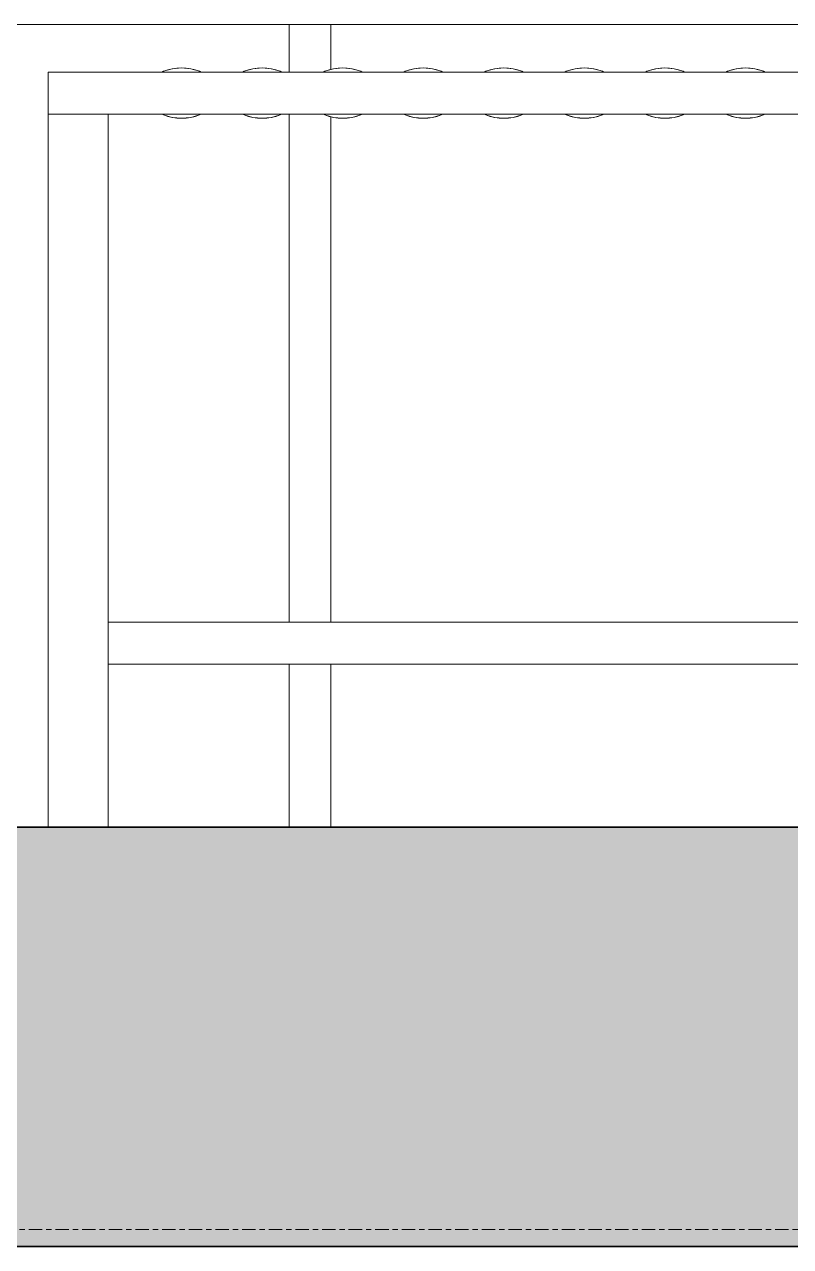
# Model space of a CAD drawing. Header units: centimetres. Extents: x -13467 to 3766, y -437 to 1921.
# Drawn here: x -4199.8 to -4108.5, y 44 to 189.7 of the extents above; entities that cross this region are included whole.
import ezdxf

# ---------------------------------------------------------------- set-up
doc = ezdxf.new("R2010")
doc.units = ezdxf.units.CM
doc.linetypes.add('Centre', pattern=[3.175, 0.635, -0.475, 1.59, -0.475])
for name, color, linetype, lineweight in [('A-FLOR', 7, 'Continuous', 9), ('A-FLOR-LEVL', 7, 'Continuous', 9), ('A-FLOR-PATT', 7, 'Continuous', 35), ('M-EQPM', 7, 'Continuous', 9)]:
    doc.layers.add(name, color=color, linetype=linetype, lineweight=lineweight)

# ---------------------------------------------------------------- blocks, each defined once
blk = doc.blocks.new('PQ_RVR_EST-01_ZZ_ZZ_MO_T_A_rvt-2-Sección 1-2')
at = {"layer": 'A-FLOR-PATT', "lineweight": 9, "true_color": 0x9a9a9a}
blk.add_hatch(color=253, dxfattribs=at).paths.add_polyline_path([(-4386.6, 44), (2113.1, 44), (2113.1, 94), (-4386.6, 94), (-4386.6, 55.83)])
at = {"layer": 'A-FLOR', "lineweight": 35}
for p, q in [((-3460.65, 94), (-4386.6, 94)), ((-4386.6, 44), (1960.17, 44))]:
    blk.add_line(p, q, dxfattribs=at)
blk = doc.blocks.new('EQ-04-008 - EQ-04-008_dwg_Agrupar_528-1540616-Sección 1-2')
at = {"layer": 'M-EQPM', "color": 251, "true_color": 0x666666}
for p, q in [((-3645.59, 179), (-3645.59, 184)), ((-3476.21, 184), (-3645.59, 184)), ((-3645.59, 184), (-3645.59, 179)), ((-3476.21, 184), (-3645.59, 184)), ((-3476.21, 184), (-3645.59, 184)), ((-3645.59, 179), (-3476.21, 179)), ((-3645.59, 179), (-3476.21, 179))]:
    blk.add_line(p, q, dxfattribs=at)
at = {"layer": 'M-EQPM', "color": 251, "true_color": 0x666666, "flags": 128}
blk.add_lwpolyline([(-3645.59, 184), (-3645.59, 179), (-3476.21, 179)], dxfattribs=at)
blk = doc.blocks.new('EQ-04-008 - EQ-04-008_dwg_Agrupar_1737-1540619-Sección 1-2')
at = {"layer": 'M-EQPM', "color": 251, "true_color": 0x666666}
for p, q in [((-3612.83, 184), (-3612.64, 184.1)), ((-3611.61, 184.4), (-3612.64, 184.1)), ((-3610.5, 184.5), (-3611.61, 184.4)), ((-3609.38, 184.4), (-3610.5, 184.5)), ((-3609.38, 184.4), (-3608.35, 184.1)), ((-3608.16, 184), (-3608.35, 184.1)), ((-3612.64, 178.9), (-3612.83, 179)), ((-3611.61, 178.6), (-3612.64, 178.9)), ((-3610.5, 178.5), (-3611.61, 178.6)), ((-3609.38, 178.6), (-3610.5, 178.5)), ((-3608.35, 178.9), (-3609.38, 178.6)), ((-3608.35, 178.9), (-3608.16, 179))]:
    blk.add_line(p, q, dxfattribs=at)
for start_param, end_param in [(1.053022, 2.088571), (1.053022, 2.088571), (1.053022, 2.088571), (1.053022, 2.088571), (1.053022, 2.088571), (1.053022, 2.088571), (1.053022, 2.088571), (1.053022, 2.088571), (1.053022, 2.088571), (1.053022, 2.088571), (1.053022, 2.088571), (1.053022, 2.088571), (1.053022, 2.088571), (1.053022, 2.088571), (1.053022, 2.088571), (1.053022, 2.088571), (1.053022, 2.088571), (1.053022, 2.088571), (1.053022, 2.088571), (1.053022, 2.088571), (1.053022, 2.088571), (1.053022, 2.088571), (1.053022, 2.088571), (1.053022, 2.088571), (1.053022, 2.088571), (4.194614, 5.230164), (4.194614, 5.230164), (4.194614, 5.230164), (4.194614, 5.230164), (4.194614, 5.230164), (4.194614, 5.230164), (4.194614, 5.230164), (4.194614, 5.230164), (4.194614, 5.230164), (4.194614, 5.230164), (4.194614, 5.230164), (4.194614, 5.230164), (4.194614, 5.230164), (4.194614, 5.230164), (4.194614, 5.230164), (4.194614, 5.230164), (4.194614, 5.230164), (4.194614, 5.230164), (4.194614, 5.230164), (4.194614, 5.230164), (4.194614, 5.230164), (4.194614, 5.230164), (4.194614, 5.230164), (4.194614, 5.230164), (4.194614, 5.230164)]:
    blk.add_ellipse((-3610.5, 181.5), major_axis=(4.3, 0), ratio=0.69819, start_param=start_param, end_param=end_param, dxfattribs=at)
blk = doc.blocks.new('EQ-04-008 - EQ-04-008_dwg_Agrupar_1737-1540620-Sección 1-2')
at = {"layer": 'M-EQPM', "color": 251, "true_color": 0x666666}
for p, q in [((-3632.02, 184), (-3631.84, 184.1)), ((-3630.8, 184.4), (-3631.84, 184.1)), ((-3629.69, 184.5), (-3630.8, 184.4)), ((-3628.58, 184.4), (-3629.69, 184.5)), ((-3628.58, 184.4), (-3627.54, 184.1)), ((-3627.36, 184), (-3627.54, 184.1)), ((-3631.84, 178.9), (-3632.02, 179)), ((-3630.8, 178.6), (-3631.84, 178.9)), ((-3629.69, 178.5), (-3630.8, 178.6)), ((-3628.58, 178.6), (-3629.69, 178.5)), ((-3627.54, 178.9), (-3628.58, 178.6)), ((-3627.54, 178.9), (-3627.36, 179))]:
    blk.add_line(p, q, dxfattribs=at)
for start_param, end_param in [(1.053022, 2.088571), (1.053022, 2.088571), (1.053022, 2.088571), (1.053022, 2.088571), (1.053022, 2.088571), (1.053022, 2.088571), (1.053022, 2.088571), (1.053022, 2.088571), (1.053022, 2.088571), (1.053022, 2.088571), (1.053022, 2.088571), (1.053022, 2.088571), (1.053022, 2.088571), (1.053022, 2.088571), (1.053022, 2.088571), (1.053022, 2.088571), (1.053022, 2.088571), (1.053022, 2.088571), (1.053022, 2.088571), (1.053022, 2.088571), (1.053022, 2.088571), (1.053022, 2.088571), (1.053022, 2.088571), (1.053022, 2.088571), (1.053022, 2.088571), (4.194614, 5.230164), (4.194614, 5.230164), (4.194614, 5.230164), (4.194614, 5.230164), (4.194614, 5.230164), (4.194614, 5.230164), (4.194614, 5.230164), (4.194614, 5.230164), (4.194614, 5.230164), (4.194614, 5.230164), (4.194614, 5.230164), (4.194614, 5.230164), (4.194614, 5.230164), (4.194614, 5.230164), (4.194614, 5.230164), (4.194614, 5.230164), (4.194614, 5.230164), (4.194614, 5.230164), (4.194614, 5.230164), (4.194614, 5.230164), (4.194614, 5.230164), (4.194614, 5.230164), (4.194614, 5.230164), (4.194614, 5.230164), (4.194614, 5.230164)]:
    blk.add_ellipse((-3629.69, 181.5), major_axis=(4.3, 0), ratio=0.69819, start_param=start_param, end_param=end_param, dxfattribs=at)
blk = doc.blocks.new('EQ-04-008 - EQ-04-008_dwg_Agrupar_1737-1540625-Sección 1-2')
at = {"layer": 'M-EQPM', "color": 251, "true_color": 0x666666}
for p, q in [((-3584.04, 184), (-3583.86, 184.1)), ((-3582.82, 184.4), (-3583.86, 184.1)), ((-3581.71, 184.5), (-3582.82, 184.4)), ((-3580.59, 184.4), (-3581.71, 184.5)), ((-3580.59, 184.4), (-3579.56, 184.1)), ((-3579.38, 184), (-3579.56, 184.1)), ((-3583.86, 178.9), (-3584.04, 179)), ((-3582.82, 178.6), (-3583.86, 178.9)), ((-3581.71, 178.5), (-3582.82, 178.6)), ((-3580.59, 178.6), (-3581.71, 178.5)), ((-3579.56, 178.9), (-3580.59, 178.6)), ((-3579.56, 178.9), (-3579.38, 179))]:
    blk.add_line(p, q, dxfattribs=at)
for start_param, end_param in [(1.053022, 2.088571), (1.053022, 2.088571), (1.053022, 2.088571), (1.053022, 2.088571), (1.053022, 2.088571), (1.053022, 2.088571), (1.053022, 2.088571), (1.053022, 2.088571), (1.053022, 2.088571), (1.053022, 2.088571), (1.053022, 2.088571), (1.053022, 2.088571), (1.053022, 2.088571), (1.053022, 2.088571), (1.053022, 2.088571), (1.053022, 2.088571), (1.053022, 2.088571), (1.053022, 2.088571), (1.053022, 2.088571), (1.053022, 2.088571), (1.053022, 2.088571), (1.053022, 2.088571), (1.053022, 2.088571), (1.053022, 2.088571), (1.053022, 2.088571), (4.194614, 5.230164), (4.194614, 5.230164), (4.194614, 5.230164), (4.194614, 5.230164), (4.194614, 5.230164), (4.194614, 5.230164), (4.194614, 5.230164), (4.194614, 5.230164), (4.194614, 5.230164), (4.194614, 5.230164), (4.194614, 5.230164), (4.194614, 5.230164), (4.194614, 5.230164), (4.194614, 5.230164), (4.194614, 5.230164), (4.194614, 5.230164), (4.194614, 5.230164), (4.194614, 5.230164), (4.194614, 5.230164), (4.194614, 5.230164), (4.194614, 5.230164), (4.194614, 5.230164), (4.194614, 5.230164), (4.194614, 5.230164), (4.194614, 5.230164)]:
    blk.add_ellipse((-3581.71, 181.5), major_axis=(4.3, 0), ratio=0.69819, start_param=start_param, end_param=end_param, dxfattribs=at)
blk = doc.blocks.new('EQ-04-008 - EQ-04-008_dwg_Agrupar_1737-1540629-Sección 1-2')
at = {"layer": 'M-EQPM', "color": 251, "true_color": 0x666666}
for p, q in [((-3603.23, 184), (-3603.05, 184.1)), ((-3602.01, 184.4), (-3603.05, 184.1)), ((-3600.9, 184.5), (-3602.01, 184.4)), ((-3599.79, 184.4), (-3600.9, 184.5)), ((-3599.79, 184.4), (-3598.75, 184.1)), ((-3598.57, 184), (-3598.75, 184.1)), ((-3603.05, 178.9), (-3603.23, 179)), ((-3602.01, 178.6), (-3603.05, 178.9)), ((-3600.9, 178.5), (-3602.01, 178.6)), ((-3599.79, 178.6), (-3600.9, 178.5)), ((-3598.75, 178.9), (-3599.79, 178.6)), ((-3598.75, 178.9), (-3598.57, 179))]:
    blk.add_line(p, q, dxfattribs=at)
for start_param, end_param in [(1.053022, 2.088571), (1.053022, 2.088571), (1.053022, 2.088571), (1.053022, 2.088571), (1.053022, 2.088571), (1.053022, 2.088571), (1.053022, 2.088571), (1.053022, 2.088571), (1.053022, 2.088571), (1.053022, 2.088571), (1.053022, 2.088571), (1.053022, 2.088571), (1.053022, 2.088571), (1.053022, 2.088571), (1.053022, 2.088571), (1.053022, 2.088571), (1.053022, 2.088571), (1.053022, 2.088571), (1.053022, 2.088571), (1.053022, 2.088571), (1.053022, 2.088571), (1.053022, 2.088571), (1.053022, 2.088571), (1.053022, 2.088571), (1.053022, 2.088571), (4.194614, 5.230164), (4.194614, 5.230164), (4.194614, 5.230164), (4.194614, 5.230164), (4.194614, 5.230164), (4.194614, 5.230164), (4.194614, 5.230164), (4.194614, 5.230164), (4.194614, 5.230164), (4.194614, 5.230164), (4.194614, 5.230164), (4.194614, 5.230164), (4.194614, 5.230164), (4.194614, 5.230164), (4.194614, 5.230164), (4.194614, 5.230164), (4.194614, 5.230164), (4.194614, 5.230164), (4.194614, 5.230164), (4.194614, 5.230164), (4.194614, 5.230164), (4.194614, 5.230164), (4.194614, 5.230164), (4.194614, 5.230164), (4.194614, 5.230164)]:
    blk.add_ellipse((-3600.9, 181.5), major_axis=(4.3, 0), ratio=0.69819, start_param=start_param, end_param=end_param, dxfattribs=at)
blk = doc.blocks.new('EQ-04-008 - EQ-04-008_dwg_Agrupar_1737-1540634-Sección 1-2')
at = {"layer": 'M-EQPM', "color": 251, "true_color": 0x666666}
for p, q in [((-3593.63, 184), (-3593.45, 184.1)), ((-3592.42, 184.4), (-3593.45, 184.1)), ((-3591.3, 184.5), (-3592.42, 184.4)), ((-3590.19, 184.4), (-3591.3, 184.5)), ((-3590.19, 184.4), (-3589.15, 184.1)), ((-3588.97, 184), (-3589.15, 184.1)), ((-3593.45, 178.9), (-3593.63, 179)), ((-3592.42, 178.6), (-3593.45, 178.9)), ((-3591.3, 178.5), (-3592.42, 178.6)), ((-3590.19, 178.6), (-3591.3, 178.5)), ((-3589.15, 178.9), (-3590.19, 178.6)), ((-3589.15, 178.9), (-3588.97, 179))]:
    blk.add_line(p, q, dxfattribs=at)
for start_param, end_param in [(1.053022, 2.088571), (1.053022, 2.088571), (1.053022, 2.088571), (1.053022, 2.088571), (1.053022, 2.088571), (1.053022, 2.088571), (1.053022, 2.088571), (1.053022, 2.088571), (1.053022, 2.088571), (1.053022, 2.088571), (1.053022, 2.088571), (1.053022, 2.088571), (1.053022, 2.088571), (1.053022, 2.088571), (1.053022, 2.088571), (1.053022, 2.088571), (1.053022, 2.088571), (1.053022, 2.088571), (1.053022, 2.088571), (1.053022, 2.088571), (1.053022, 2.088571), (1.053022, 2.088571), (1.053022, 2.088571), (1.053022, 2.088571), (1.053022, 2.088571), (4.194614, 5.230164), (4.194614, 5.230164), (4.194614, 5.230164), (4.194614, 5.230164), (4.194614, 5.230164), (4.194614, 5.230164), (4.194614, 5.230164), (4.194614, 5.230164), (4.194614, 5.230164), (4.194614, 5.230164), (4.194614, 5.230164), (4.194614, 5.230164), (4.194614, 5.230164), (4.194614, 5.230164), (4.194614, 5.230164), (4.194614, 5.230164), (4.194614, 5.230164), (4.194614, 5.230164), (4.194614, 5.230164), (4.194614, 5.230164), (4.194614, 5.230164), (4.194614, 5.230164), (4.194614, 5.230164), (4.194614, 5.230164), (4.194614, 5.230164)]:
    blk.add_ellipse((-3591.3, 181.5), major_axis=(4.3, 0), ratio=0.69819, start_param=start_param, end_param=end_param, dxfattribs=at)
blk = doc.blocks.new('EQ-04-008 - EQ-04-008_dwg_Agrupar_1737-1540638-Sección 1-2')
at = {"layer": 'M-EQPM', "color": 251, "true_color": 0x666666}
for p, q in [((-3622.42, 184), (-3622.24, 184.1)), ((-3621.2, 184.4), (-3622.24, 184.1)), ((-3620.09, 184.5), (-3621.2, 184.4)), ((-3618.98, 184.4), (-3620.09, 184.5)), ((-3618.98, 184.4), (-3617.94, 184.1)), ((-3617.76, 184), (-3617.94, 184.1)), ((-3622.24, 178.9), (-3622.42, 179)), ((-3621.2, 178.6), (-3622.24, 178.9)), ((-3620.09, 178.5), (-3621.2, 178.6)), ((-3618.98, 178.6), (-3620.09, 178.5)), ((-3617.94, 178.9), (-3618.98, 178.6)), ((-3617.94, 178.9), (-3617.76, 179))]:
    blk.add_line(p, q, dxfattribs=at)
for start_param, end_param in [(1.053022, 2.088571), (1.053022, 2.088571), (1.053022, 2.088571), (1.053022, 2.088571), (1.053022, 2.088571), (1.053022, 2.088571), (1.053022, 2.088571), (1.053022, 2.088571), (1.053022, 2.088571), (1.053022, 2.088571), (1.053022, 2.088571), (1.053022, 2.088571), (1.053022, 2.088571), (1.053022, 2.088571), (1.053022, 2.088571), (1.053022, 2.088571), (1.053022, 2.088571), (1.053022, 2.088571), (1.053022, 2.088571), (1.053022, 2.088571), (1.053022, 2.088571), (1.053022, 2.088571), (1.053022, 2.088571), (1.053022, 2.088571), (1.053022, 2.088571), (4.194614, 5.230164), (4.194614, 5.230164), (4.194614, 5.230164), (4.194614, 5.230164), (4.194614, 5.230164), (4.194614, 5.230164), (4.194614, 5.230164), (4.194614, 5.230164), (4.194614, 5.230164), (4.194614, 5.230164), (4.194614, 5.230164), (4.194614, 5.230164), (4.194614, 5.230164), (4.194614, 5.230164), (4.194614, 5.230164), (4.194614, 5.230164), (4.194614, 5.230164), (4.194614, 5.230164), (4.194614, 5.230164), (4.194614, 5.230164), (4.194614, 5.230164), (4.194614, 5.230164), (4.194614, 5.230164), (4.194614, 5.230164), (4.194614, 5.230164)]:
    blk.add_ellipse((-3620.09, 181.5), major_axis=(4.3, 0), ratio=0.69819, start_param=start_param, end_param=end_param, dxfattribs=at)
blk = doc.blocks.new('EQ-04-008 - EQ-04-008_dwg_Agrupar_529-1540642-Sección 1-2')
at = {"layer": 'M-EQPM', "color": 251, "true_color": 0x666666}
for p, q in [((-3645.59, 94), (-3645.59, 179)), ((-3638.43, 179), (-3645.59, 179)), ((-3638.43, 94), (-3638.43, 179))]:
    blk.add_line(p, q, dxfattribs=at)
at = {"layer": 'M-EQPM', "color": 251, "true_color": 0x666666, "flags": 128}
for points in [[(-3638.43, 179), (-3638.43, 94), (-3638.43, 179), (-3645.59, 179)], [(-3645.59, 179), (-3645.59, 94)]]:
    blk.add_lwpolyline(points, close=True, dxfattribs=at)
blk = doc.blocks.new('EQ-04-008 - EQ-04-008_dwg_Agrupar_1737-1540643-Sección 1-2')
at = {"layer": 'M-EQPM', "color": 251, "true_color": 0x666666}
for p, q in [((-3574.44, 184), (-3574.26, 184.1)), ((-3573.22, 184.4), (-3574.26, 184.1)), ((-3572.11, 184.5), (-3573.22, 184.4)), ((-3571, 184.4), (-3572.11, 184.5)), ((-3571, 184.4), (-3569.96, 184.1)), ((-3569.78, 184), (-3569.96, 184.1)), ((-3574.26, 178.9), (-3574.44, 179)), ((-3573.22, 178.6), (-3574.26, 178.9)), ((-3572.11, 178.5), (-3573.22, 178.6)), ((-3571, 178.6), (-3572.11, 178.5)), ((-3569.96, 178.9), (-3571, 178.6)), ((-3569.96, 178.9), (-3569.78, 179))]:
    blk.add_line(p, q, dxfattribs=at)
for start_param, end_param in [(1.053022, 2.088571), (1.053022, 2.088571), (1.053022, 2.088571), (1.053022, 2.088571), (1.053022, 2.088571), (1.053022, 2.088571), (1.053022, 2.088571), (1.053022, 2.088571), (1.053022, 2.088571), (1.053022, 2.088571), (1.053022, 2.088571), (1.053022, 2.088571), (1.053022, 2.088571), (1.053022, 2.088571), (1.053022, 2.088571), (1.053022, 2.088571), (1.053022, 2.088571), (1.053022, 2.088571), (1.053022, 2.088571), (1.053022, 2.088571), (1.053022, 2.088571), (1.053022, 2.088571), (1.053022, 2.088571), (1.053022, 2.088571), (1.053022, 2.088571), (4.194614, 5.230164), (4.194614, 5.230164), (4.194614, 5.230164), (4.194614, 5.230164), (4.194614, 5.230164), (4.194614, 5.230164), (4.194614, 5.230164), (4.194614, 5.230164), (4.194614, 5.230164), (4.194614, 5.230164), (4.194614, 5.230164), (4.194614, 5.230164), (4.194614, 5.230164), (4.194614, 5.230164), (4.194614, 5.230164), (4.194614, 5.230164), (4.194614, 5.230164), (4.194614, 5.230164), (4.194614, 5.230164), (4.194614, 5.230164), (4.194614, 5.230164), (4.194614, 5.230164), (4.194614, 5.230164), (4.194614, 5.230164), (4.194614, 5.230164)]:
    blk.add_ellipse((-3572.11, 181.5), major_axis=(4.3, 0), ratio=0.69819, start_param=start_param, end_param=end_param, dxfattribs=at)
blk = doc.blocks.new('EQ-04-008 - EQ-04-008_dwg_Agrupar_1737-1540645-Sección 1-2')
at = {"layer": 'M-EQPM', "color": 251, "true_color": 0x666666}
for p, q in [((-3564.85, 184), (-3564.66, 184.1)), ((-3563.63, 184.4), (-3564.66, 184.1)), ((-3562.51, 184.5), (-3563.63, 184.4)), ((-3561.4, 184.4), (-3562.51, 184.5)), ((-3561.4, 184.4), (-3560.37, 184.1)), ((-3560.18, 184), (-3560.37, 184.1)), ((-3564.66, 178.9), (-3564.85, 179)), ((-3563.63, 178.6), (-3564.66, 178.9)), ((-3562.51, 178.5), (-3563.63, 178.6)), ((-3561.4, 178.6), (-3562.51, 178.5)), ((-3560.37, 178.9), (-3561.4, 178.6)), ((-3560.37, 178.9), (-3560.18, 179))]:
    blk.add_line(p, q, dxfattribs=at)
for start_param, end_param in [(1.053022, 2.088571), (1.053022, 2.088571), (1.053022, 2.088571), (1.053022, 2.088571), (1.053022, 2.088571), (1.053022, 2.088571), (1.053022, 2.088571), (1.053022, 2.088571), (1.053022, 2.088571), (1.053022, 2.088571), (1.053022, 2.088571), (1.053022, 2.088571), (1.053022, 2.088571), (1.053022, 2.088571), (1.053022, 2.088571), (1.053022, 2.088571), (1.053022, 2.088571), (1.053022, 2.088571), (1.053022, 2.088571), (1.053022, 2.088571), (1.053022, 2.088571), (1.053022, 2.088571), (1.053022, 2.088571), (1.053022, 2.088571), (1.053022, 2.088571), (4.194614, 5.230164), (4.194614, 5.230164), (4.194614, 5.230164), (4.194614, 5.230164), (4.194614, 5.230164), (4.194614, 5.230164), (4.194614, 5.230164), (4.194614, 5.230164), (4.194614, 5.230164), (4.194614, 5.230164), (4.194614, 5.230164), (4.194614, 5.230164), (4.194614, 5.230164), (4.194614, 5.230164), (4.194614, 5.230164), (4.194614, 5.230164), (4.194614, 5.230164), (4.194614, 5.230164), (4.194614, 5.230164), (4.194614, 5.230164), (4.194614, 5.230164), (4.194614, 5.230164), (4.194614, 5.230164), (4.194614, 5.230164), (4.194614, 5.230164)]:
    blk.add_ellipse((-3562.51, 181.5), major_axis=(4.3, 0), ratio=0.69819, start_param=start_param, end_param=end_param, dxfattribs=at)
blk = doc.blocks.new('EQ-04-008 - EQ-04-008_dwg_Agrupar_529-1540652-Sección 1-2')
at = {"layer": 'M-EQPM', "color": 251, "true_color": 0x666666}
for p, q in [((-3638.43, 118.42), (-3460.65, 118.42)), ((-3638.43, 118.42), (-3460.65, 118.42)), ((-3460.65, 118.42), (-3638.43, 118.42)), ((-3638.43, 113.42), (-3460.65, 113.42)), ((-3460.65, 113.42), (-3638.43, 113.42)), ((-3638.43, 113.42), (-3460.65, 113.42))]:
    blk.add_line(p, q, dxfattribs=at)
blk = doc.blocks.new('EQ-04-008 - EQ-04-008_dwg_Agrupar_1736-1540674-Sección 1-2')
for name in ['EQ-04-008 - EQ-04-008_dwg_Agrupar_528-1540616-Sección 1-2', 'EQ-04-008 - EQ-04-008_dwg_Agrupar_1737-1540620-Sección 1-2', 'EQ-04-008 - EQ-04-008_dwg_Agrupar_1737-1540638-Sección 1-2', 'EQ-04-008 - EQ-04-008_dwg_Agrupar_1737-1540619-Sección 1-2', 'EQ-04-008 - EQ-04-008_dwg_Agrupar_1737-1540629-Sección 1-2', 'EQ-04-008 - EQ-04-008_dwg_Agrupar_1737-1540634-Sección 1-2', 'EQ-04-008 - EQ-04-008_dwg_Agrupar_1737-1540625-Sección 1-2', 'EQ-04-008 - EQ-04-008_dwg_Agrupar_1737-1540643-Sección 1-2', 'EQ-04-008 - EQ-04-008_dwg_Agrupar_1737-1540645-Sección 1-2', 'EQ-04-008 - EQ-04-008_dwg_Agrupar_529-1540642-Sección 1-2', 'EQ-04-008 - EQ-04-008_dwg_Agrupar_529-1540652-Sección 1-2']:
    blk.add_blockref(name, (0, 0))
blk = doc.blocks.new('EQ-04-008 - EQ-04-008_dwg-1540613-Sección 1-2')
blk.add_blockref('EQ-04-008 - EQ-04-008_dwg_Agrupar_1736-1540674-Sección 1-2', (0, 0))
blk = doc.blocks.new('EQ-04-008 - EQ-04-008-1540675-Sección 1-2')
blk.add_blockref('EQ-04-008 - EQ-04-008_dwg-1540613-Sección 1-2', (0, 0))
blk = doc.blocks.new('EQ-05-014 - EQ-05-014_dwg_Agrupar_590-1555411-Sección 1-2')
at = {"layer": 'M-EQPM', "color": 251, "true_color": 0x666666}
for p, q in [((-3616.89, 189.68), (-3611.89, 189.68)), ((-3616.89, 189.68), (-3616.89, 184)), ((-3611.89, 189.68), (-3616.89, 189.68)), ((-3616.89, 184), (-3616.89, 189.68)), ((-3611.89, 189.68), (-3611.89, 184.32)), ((-3611.89, 184.32), (-3611.89, 189.68)), ((-3611.89, 189.68), (-3611.89, 184.32)), ((-3616.89, 179), (-3616.89, 118.42)), ((-3616.89, 179), (-3616.89, 118.42)), ((-3616.89, 118.42), (-3616.89, 179)), ((-3611.89, 178.68), (-3611.89, 118.42)), ((-3611.89, 118.42), (-3611.89, 178.68)), ((-3611.89, 178.68), (-3611.89, 118.42)), ((-3616.89, 113.42), (-3616.89, 94)), ((-3616.89, 113.42), (-3616.89, 94)), ((-3616.89, 94), (-3616.89, 113.42)), ((-3611.89, 113.42), (-3611.89, 94)), ((-3611.89, 94), (-3611.89, 113.42)), ((-3611.89, 113.42), (-3611.89, 94))]:
    blk.add_line(p, q, dxfattribs=at)
at = {"layer": 'M-EQPM', "color": 251, "true_color": 0x666666, "flags": 128}
blk.add_lwpolyline([(-3611.89, 189.68), (-3616.89, 189.68), (-3616.89, 184)], dxfattribs=at)
blk = doc.blocks.new('EQ-05-014 - EQ-05-014_dwg_Agrupar_327-1555412-Sección 1-2')
blk.add_blockref('EQ-05-014 - EQ-05-014_dwg_Agrupar_590-1555411-Sección 1-2', (0, 0))
blk = doc.blocks.new('EQ-05-014 - EQ-05-014_dwg_Agrupar_514-1555421-Sección 1-2')
at = {"layer": 'M-EQPM', "color": 1, "true_color": 0xff0000}
for p, q in [((-3469.68, 189.68), (-3654.3, 189.68)), ((-3469.68, 189.68), (-3654.3, 189.68)), ((-3654.3, 189.68), (-3469.68, 189.68))]:
    blk.add_line(p, q, dxfattribs=at)
blk.add_blockref('EQ-05-014 - EQ-05-014_dwg_Agrupar_327-1555412-Sección 1-2', (0, 0))
blk = doc.blocks.new('EQ-05-014 - EQ-05-014_dwg-1555392-Sección 1-2')
blk.add_blockref('EQ-05-014 - EQ-05-014_dwg_Agrupar_514-1555421-Sección 1-2', (0, 0))
blk = doc.blocks.new('EQ-05-014 - EQ-05-014-1555424-Sección 1-2')
blk.add_blockref('EQ-05-014 - EQ-05-014_dwg-1555392-Sección 1-2', (0, 0))
blk = doc.blocks.new('PQ_RVR_MEP-01_ZZ_ZZ_MO_T_A_rvt-2-Sección 1-2')
at = {"layer": 'M-EQPM', "lineweight": 9}
for name in ['EQ-05-014 - EQ-05-014-1555424-Sección 1-2', 'EQ-04-008 - EQ-04-008-1540675-Sección 1-2']:
    blk.add_blockref(name, (0, 0), dxfattribs=at)

msp = doc.modelspace()

# ---------------------------------------------------------------- hatches: boundary and pattern name
at = {"layer": 'A-FLOR-PATT', "lineweight": 9, "true_color": 0x9a9a9a}
msp.add_hatch(color=253, dxfattribs=at).paths.add_polyline_path([(-4937.954, 44), (1508.821, 44), (1508.821, 94), (-4937.954, 94), (-4937.954, 55.831)])

# ---------------------------------------------------------------- linework, layer by layer
at = {"layer": 'A-FLOR', "lineweight": 35}
for p, q in [((-4012.002, 94), (-4937.954, 94)), ((-4937.954, 44), (1408.821, 44))]:
    msp.add_line(p, q, dxfattribs=at)
at = {"layer": 'A-FLOR-LEVL', "color": 253, "linetype": 'Centre', "true_color": 0xaaaaaa}
for p, q in [((-5238.571, 94), (1888.136, 94)), ((-5238.571, 46.025), (1888.136, 46.025))]:
    msp.add_line(p, q, dxfattribs=at)

# ---------------------------------------------------------------- block references
at = {"lineweight": 5}
for name in ['PQ_RVR_EST-01_ZZ_ZZ_MO_T_A_rvt-2-Sección 1-2', 'PQ_RVR_MEP-01_ZZ_ZZ_MO_T_A_rvt-2-Sección 1-2']:
    msp.add_blockref(name, (-551.352, 0), dxfattribs=at)

doc.saveas('drawing.dxf')
